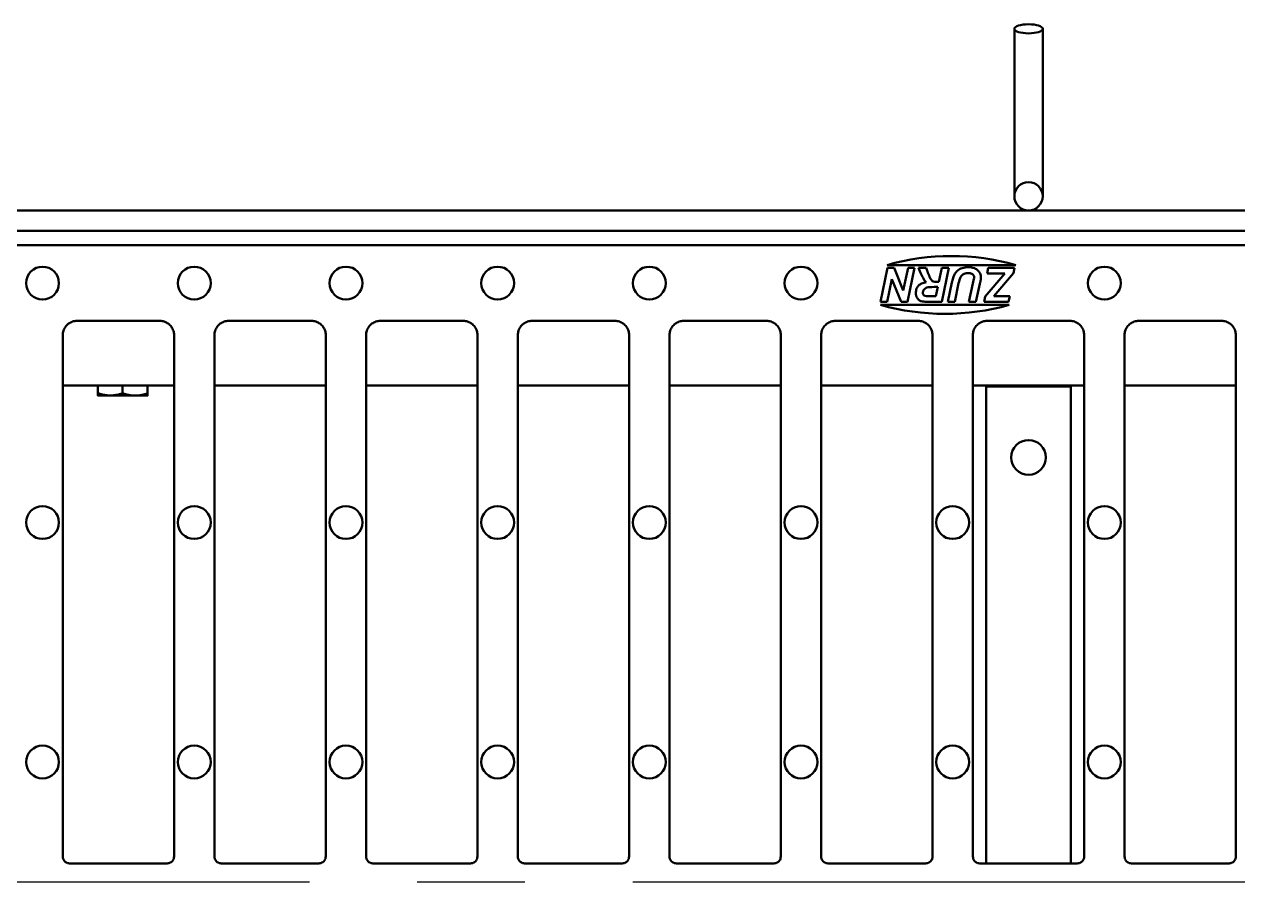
# Model space of a CAD drawing. Header units: inches. Extents: x 31 to 195, y 77 to 126.
# Drawn here: x 123.06 to 133.78, y 116.44 to 124.02 of the extents above; entities that cross this region are included whole.
import ezdxf

# ---------------------------------------------------------------- set-up
doc = ezdxf.new("R2010")
doc.units = ezdxf.units.IN
doc.header["$LTSCALE"] = 8
doc.header["$MEASUREMENT"] = 0
doc.linetypes.add('CENTER2', pattern=[1.125, 0.75, -0.125, 0.125, -0.125])
doc.layers.add('Visible (ANSI)', color=7, linetype='Continuous', lineweight=50)

msp = doc.modelspace()

# ---------------------------------------------------------------- linework, layer by layer
at = {"linetype": 'CENTER2', "ltscale": 0.952448}
msp.add_line((68.433118, 116.43908), (193.802762, 116.43908), dxfattribs=at)
at = {"layer": 'Visible (ANSI)'}
for p, q in [((131.808108, 123.398137), (131.808108, 123.97637)), ((132.058108, 123.398137), (132.058108, 123.97637)), ((131.808108, 123.398137), (131.808108, 123.162433)), ((132.058108, 123.162433), (132.058108, 123.398137)), ((131.808108, 122.50298), (131.808108, 123.162433)), ((132.058108, 122.50298), (132.058108, 123.162433)), ((131.808108, 122.50298), (131.808108, 122.49608)), ((132.058108, 122.49608), (132.058108, 122.50298)), ((191.933108, 122.37108), (71.933108, 122.37108)), ((191.933108, 122.19208), (71.933108, 122.19208)), ((141.257881, 122.06408), (122.608334, 122.06408)), ((130.682973, 121.88908), (131.820608, 121.88908)), ((130.688519, 121.86408), (130.625867, 121.56408)), ((130.745684, 121.86408), (130.688519, 121.86408)), ((130.827086, 121.662632), (130.745684, 121.86408)), ((130.869388, 121.86408), (130.827086, 121.662632)), ((130.8639, 121.56408), (130.926553, 121.86408)), ((130.926553, 121.86408), (130.869388, 121.86408)), ((131.027848, 121.86408), (130.961537, 121.86408)), ((131.167787, 121.86408), (131.141949, 121.739919)), ((131.166873, 121.56408), (131.229525, 121.86408)), ((131.229525, 121.86408), (131.167787, 121.86408)), ((131.724342, 121.814919), (131.549419, 121.611184)), ((131.577315, 121.86408), (131.566797, 121.814004)), ((131.566797, 121.814004), (131.637681, 121.814004)), ((131.810318, 121.86408), (131.577315, 121.86408)), ((131.627391, 121.614157), (131.800486, 121.816748)), ((131.800486, 121.816748), (131.810318, 121.86408)), ((130.683031, 121.56408), (130.725105, 121.764843)), ((130.725105, 121.764843), (130.806736, 121.56408)), ((131.099876, 121.694873), (131.132574, 121.694873)), ((131.132574, 121.694873), (131.115653, 121.614157)), ((131.141949, 121.739919), (131.116797, 121.739919)), ((131.255592, 121.733745), (131.220379, 121.56408)), ((131.281659, 121.56408), (131.315958, 121.728029)), ((131.442178, 121.727114), (131.406278, 121.56408)), ((131.451095, 121.767129), (131.442178, 121.727114)), ((131.468016, 121.56408), (131.50323, 121.722312)), ((131.115653, 121.614157), (131.047742, 121.614157)), ((131.549419, 121.611184), (131.540501, 121.56408)), ((131.767559, 121.614157), (131.627391, 121.614157)), ((131.757041, 121.56408), (131.767559, 121.614157)), ((130.625867, 121.56408), (130.683031, 121.56408)), ((131.760893, 121.536459), (130.626088, 121.536459)), ((130.806736, 121.56408), (130.8639, 121.56408)), ((131.033794, 121.56408), (131.166873, 121.56408)), ((131.220379, 121.56408), (131.281659, 121.56408)), ((131.406278, 121.56408), (131.468016, 121.56408)), ((131.540501, 121.56408), (131.757041, 121.56408)), ((123.526547, 121.39486), (124.259668, 121.39486)), ((124.866547, 121.39486), (125.599668, 121.39486)), ((126.206547, 121.39486), (126.939668, 121.39486)), ((127.546547, 121.39486), (128.279668, 121.39486)), ((128.886547, 121.39486), (129.619668, 121.39486)), ((130.226547, 121.39486), (130.959668, 121.39486)), ((131.566547, 121.39486), (132.299668, 121.39486)), ((132.906547, 121.39486), (133.639668, 121.39486)), ((124.384568, 120.82508), (123.401647, 120.82508)), ((123.711534, 120.82508), (123.711121, 120.756469)), ((123.930538, 120.82508), (123.930117, 120.75515)), ((124.149542, 120.82508), (124.149113, 120.75383)), ((125.724568, 120.82508), (124.741647, 120.82508)), ((127.064568, 120.82508), (126.081647, 120.82508)), ((128.404568, 120.82508), (127.421647, 120.82508)), ((129.744568, 120.82508), (128.761647, 120.82508)), ((131.084568, 120.82508), (130.101647, 120.82508)), ((132.424568, 120.82508), (131.441647, 120.82508)), ((133.764568, 120.82508), (132.781647, 120.82508)), ((123.711003, 120.736909), (123.820501, 120.73625)), ((123.820501, 120.73625), (124.039497, 120.73493)), ((124.039497, 120.73493), (124.148995, 120.734271)), ((131.558108, 116.601403), (131.558108, 120.81408)), ((131.558108, 120.81408), (132.308108, 120.81408)), ((132.308108, 120.81408), (132.308108, 116.601403)), ((123.461905, 116.601403), (124.32431, 116.601403)), ((124.801905, 116.601403), (125.66431, 116.601403)), ((126.141905, 116.601403), (127.00431, 116.601403)), ((127.481905, 116.601403), (128.34431, 116.601403)), ((128.821905, 116.601403), (129.68431, 116.601403)), ((130.161905, 116.601403), (131.02431, 116.601403)), ((131.501905, 116.601403), (132.36431, 116.601403)), ((132.841905, 116.601403), (133.70431, 116.601403))]:
    msp.add_line(p, q, dxfattribs=at)
for centre, radius in [((131.933108, 122.49608), 0.125), ((123.223108, 121.72908), 0.145), ((124.563108, 121.72908), 0.145), ((125.903108, 121.72908), 0.145), ((127.243108, 121.72908), 0.145), ((128.583108, 121.72908), 0.145), ((129.923108, 121.72908), 0.145), ((132.603108, 121.72908), 0.145), ((131.933108, 120.18908), 0.1535), ((123.223108, 119.61308), 0.145), ((124.563108, 119.61308), 0.145), ((125.903108, 119.61308), 0.145), ((127.243108, 119.61308), 0.145), ((128.583108, 119.61308), 0.145), ((129.923108, 119.61308), 0.145), ((131.263108, 119.61308), 0.145), ((132.603108, 119.61308), 0.145), ((123.223108, 117.49708), 0.145), ((124.563108, 117.49708), 0.145), ((125.903108, 117.49708), 0.145), ((127.243108, 117.49708), 0.145), ((128.583108, 117.49708), 0.145), ((129.923108, 117.49708), 0.145), ((131.263108, 117.49708), 0.145), ((132.603108, 117.49708), 0.145)]:
    msp.add_circle(centre, radius, dxfattribs=at)
for centre, start, end in [((131.25179, 119.888369), 74.1291453, 105.8708547), ((131.193491, 123.537573), 254.1696637, 285.8303363)]:
    msp.add_arc(centre, 2.08, start, end, dxfattribs=at)
msp.add_ellipse((131.933108, 123.97637), major_axis=(0.125, 0), ratio=0.321439465, dxfattribs=at)
for points, knots in [([(130.961537, 121.86408), (130.96899, 121.845214), (130.9772, 121.825522), (130.99221, 121.793039), (130.999671, 121.778006), (131.007498, 121.764614)], [-0.2732928326, -0.2732928326, -0.2732928326, -0.2732928326, -0.1181954759, -0.1181954759, 0, 0, 0, 0]), ([(131.059175, 121.784965), (131.052689, 121.799908), (131.045696, 121.816421), (131.035748, 121.841545), (131.031093, 121.853791), (131.027848, 121.86408)], [-0.2079309914, -0.2079309914, -0.2079309914, -0.2079309914, -0.082213401, -0.082213401, 0, 0, 0, 0]), ([(131.086156, 121.745864), (131.080664, 121.7497), (131.076004, 121.755169), (131.067094, 121.768081), (131.062745, 121.776719), (131.059175, 121.784965)], [-0.1192857363, -0.1192857363, -0.1192857363, -0.1192857363, -0.0684684055, -0.0684684055, 0, 0, 0, 0]), ([(131.400791, 121.869111), (131.382944, 121.869111), (131.364578, 121.867212), (131.329679, 121.856344), (131.317418, 121.84837), (131.297544, 121.832605), (131.288765, 121.822693), (131.275568, 121.799684), (131.265663, 121.778548), (131.255592, 121.733745)], [-1.333725564, -1.333725564, -1.333725564, -1.333725564, -1.028872932, -1.028872932, -0.709896457, -0.709896457, -0.349912511, -0.349912511, 0, 0, 0, 0]), ([(131.315958, 121.728029), (131.320987, 121.750336), (131.326519, 121.769659), (131.334662, 121.786527), (131.338598, 121.793622), (131.349968, 121.804345), (131.356054, 121.808842), (131.375367, 121.816121), (131.386944, 121.817434), (131.398047, 121.817434)], [-0.5827969779, -0.5827969779, -0.5827969779, -0.5827969779, -0.2718056574, -0.2718056574, -0.1570278729, -0.1570278729, -0.0845986867, -0.0845986867, 0, 0, 0, 0]), ([(131.398047, 121.817434), (131.40423, 121.817434), (131.41057, 121.817013), (131.421778, 121.81496), (131.426874, 121.813503), (131.437791, 121.808385), (131.441734, 121.804948), (131.447094, 121.799338), (131.449307, 121.796109), (131.452432, 121.788606), (131.453153, 121.784561), (131.453153, 121.780391)], [-0.1391083294, -0.1391083294, -0.1391083294, -0.1391083294, -0.112931331, -0.112931331, -0.0908946893, -0.0908946893, -0.0619318185, -0.0619318185, -0.0317741581, -0.0317741581, 0, 0, 0, 0]), ([(131.512605, 121.777419), (131.512605, 121.784019), (131.51203, 121.790601), (131.509513, 121.803184), (131.507667, 121.809106), (131.500563, 121.825029), (131.494033, 121.833905), (131.479818, 121.847306), (131.470226, 121.854845), (131.437859, 121.86695), (131.418968, 121.869111), (131.400791, 121.869111)], [-0.6218542537, -0.6218542537, -0.6218542537, -0.6218542537, -0.5232995856, -0.5232995856, -0.43023467, -0.43023467, -0.262963334, -0.262963334, -0.1385161465, -0.1385161465, 0, 0, 0, 0]), ([(131.453153, 121.780391), (131.452814, 121.777948), (131.452446, 121.7754), (131.451772, 121.77106), (131.45144, 121.769025), (131.451095, 121.767129)], [-0.03352487716, -0.03352487716, -0.03352487716, -0.03352487716, -0.01468042822, -0.01468042822, 0, 0, 0, 0]), ([(131.637681, 121.814004), (131.647807, 121.814138), (131.658524, 121.814262), (131.676207, 121.814411), (131.684536, 121.814462), (131.692102, 121.814462)], [-0.1351608595, -0.1351608595, -0.1351608595, -0.1351608595, -0.0576522062, -0.0576522062, 0, 0, 0, 0]), ([(131.692102, 121.814462), (131.694216, 121.814462), (131.700675, 121.814552), (131.709041, 121.814671), (131.717744, 121.814811), (131.724342, 121.814919)], [-0.06272125899, -0.06272125899, -0.06272125899, -0.06272125899, -0.05028394308, -0.05028394308, 0, 0, 0, 0]), ([(131.029906, 121.736489), (131.015693, 121.734669), (131.001267, 121.731283), (130.978663, 121.720952), (130.969908, 121.715229), (130.957097, 121.702391), (130.949789, 121.693666), (130.939531, 121.668606), (130.937528, 121.655754), (130.937528, 121.642739)], [-0.5555228948, -0.5555228948, -0.5555228948, -0.5555228948, -0.3539971075, -0.3539971075, -0.2062899743, -0.2062899743, -0.0991776306, -0.0991776306, 0, 0, 0, 0]), ([(130.999037, 121.643654), (130.999037, 121.647973), (130.999703, 121.652188), (131.002407, 121.660615), (131.004456, 121.664647), (131.010379, 121.673476), (131.014931, 121.678495), (131.0259, 121.685715), (131.031028, 121.688135), (131.04795, 121.693333), (131.070554, 121.694873), (131.099876, 121.694873)], [-0.6269760614, -0.6269760614, -0.6269760614, -0.6269760614, -0.5359256688, -0.5359256688, -0.440423319, -0.440423319, -0.3117794723, -0.3117794723, -0.2234325516, -0.2234325516, 0, 0, 0, 0]), ([(131.007498, 121.764614), (131.010787, 121.75918), (131.0144, 121.753862), (131.021876, 121.74448), (131.025719, 121.740274), (131.029906, 121.736489)], [-0.09142955508, -0.09142955508, -0.09142955508, -0.09142955508, -0.04301337269, -0.04301337269, 0, 0, 0, 0]), ([(131.116797, 121.739919), (131.108611, 121.739919), (131.100089, 121.740532), (131.09086, 121.743341), (131.088313, 121.744389), (131.086156, 121.745864)], [-0.07363153989, -0.07363153989, -0.07363153989, -0.07363153989, -0.01990843394, -0.01990843394, 0, 0, 0, 0]), ([(131.50323, 121.722312), (131.50485, 121.7298), (131.506883, 121.739291), (131.509256, 121.750943), (131.51038, 121.75659), (131.510775, 121.759355)], [-0.06123003914, -0.06123003914, -0.06123003914, -0.06123003914, -0.02128151175, -0.02128151175, 0, 0, 0, 0]), ([(131.510775, 121.759355), (131.511355, 121.762472), (131.511828, 121.765633), (131.512437, 121.771649), (131.512605, 121.774542), (131.512605, 121.777419)], [-0.04608087523, -0.04608087523, -0.04608087523, -0.04608087523, -0.02191844717, -0.02191844717, 0, 0, 0, 0]), ([(130.937528, 121.642739), (130.937528, 121.634583), (130.938335, 121.626394), (130.942093, 121.611287), (130.94481, 121.604447), (130.951575, 121.593213), (130.956557, 121.58616), (130.971697, 121.574201), (130.979277, 121.571172), (131.000043, 121.565302), (131.017169, 121.56408), (131.033794, 121.56408)], [-0.4283137024, -0.4283137024, -0.4283137024, -0.4283137024, -0.3366659499, -0.3366659499, -0.2534095466, -0.2534095466, -0.1893380736, -0.1893380736, -0.126680874, -0.126680874, 0, 0, 0, 0]), ([(131.0123, 121.618959), (131.009792, 121.620515), (131.007507, 121.622375), (131.003717, 121.626727), (131.00226, 121.629096), (130.999652, 121.6355), (130.999037, 121.63956), (130.999037, 121.643654)], [-0.07516078772, -0.07516078772, -0.07516078772, -0.07516078772, -0.05267236917, -0.05267236917, -0.03119385947, -0.03119385947, 0, 0, 0, 0]), ([(131.047742, 121.614157), (131.035744, 121.614157), (131.025234, 121.614854), (131.016043, 121.617262), (131.013966, 121.617986), (131.0123, 121.618959)], [-0.06423357699, -0.06423357699, -0.06423357699, -0.06423357699, -0.01470160443, -0.01470160443, 0, 0, 0, 0]), ([(123.401628, 121.270023), (123.401628, 121.283037), (123.403711, 121.296247), (123.411813, 121.321134), (123.417814, 121.332903), (123.433269, 121.354125), (123.442579, 121.36341), (123.463851, 121.378815), (123.47565, 121.384786), (123.500479, 121.392811), (123.513528, 121.39486), (123.526547, 121.39486)], [0, 0, 0, 0, 0.1229644103, 0.1229644103, 0.2459288205, 0.2459288205, 0.3688932308, 0.3688932308, 0.4918576411, 0.4918576411, 0.6148220514, 0.6148220514, 0.6148220514, 0.6148220514]), ([(124.259668, 121.39486), (124.272687, 121.39486), (124.285902, 121.39278), (124.310801, 121.384687), (124.322576, 121.378692), (124.343812, 121.363251), (124.353105, 121.353949), (124.368524, 121.332691), (124.374502, 121.320898), (124.382535, 121.296081), (124.384587, 121.283037), (124.384587, 121.270023)], [0, 0, 0, 0, 0.1229638236, 0.1229638236, 0.2459276472, 0.2459276472, 0.3688914708, 0.3688914708, 0.4918552944, 0.4918552944, 0.614819118, 0.614819118, 0.614819118, 0.614819118]), ([(124.741628, 121.270023), (124.741628, 121.283037), (124.743711, 121.296247), (124.751813, 121.321134), (124.757814, 121.332903), (124.773269, 121.354125), (124.782579, 121.36341), (124.803851, 121.378815), (124.81565, 121.384786), (124.840479, 121.392811), (124.853528, 121.39486), (124.866547, 121.39486)], [0, 0, 0, 0, 0.1229644103, 0.1229644103, 0.2459288205, 0.2459288205, 0.3688932308, 0.3688932308, 0.4918576411, 0.4918576411, 0.6148220514, 0.6148220514, 0.6148220514, 0.6148220514]), ([(125.599668, 121.39486), (125.612687, 121.39486), (125.625902, 121.39278), (125.650801, 121.384687), (125.662576, 121.378692), (125.683812, 121.363251), (125.693105, 121.353949), (125.708524, 121.332691), (125.714502, 121.320898), (125.722535, 121.296081), (125.724587, 121.283037), (125.724587, 121.270023)], [0, 0, 0, 0, 0.1229638236, 0.1229638236, 0.2459276472, 0.2459276472, 0.3688914708, 0.3688914708, 0.4918552944, 0.4918552944, 0.614819118, 0.614819118, 0.614819118, 0.614819118]), ([(126.081628, 121.270023), (126.081628, 121.283037), (126.083711, 121.296247), (126.091813, 121.321134), (126.097814, 121.332903), (126.113269, 121.354125), (126.122579, 121.36341), (126.143851, 121.378815), (126.15565, 121.384786), (126.180479, 121.392811), (126.193528, 121.39486), (126.206547, 121.39486)], [0, 0, 0, 0, 0.1229644103, 0.1229644103, 0.2459288205, 0.2459288205, 0.3688932308, 0.3688932308, 0.4918576411, 0.4918576411, 0.6148220514, 0.6148220514, 0.6148220514, 0.6148220514]), ([(126.939668, 121.39486), (126.952687, 121.39486), (126.965902, 121.39278), (126.990801, 121.384687), (127.002576, 121.378692), (127.023812, 121.363251), (127.033105, 121.353949), (127.048524, 121.332691), (127.054502, 121.320898), (127.062535, 121.296081), (127.064587, 121.283037), (127.064587, 121.270023)], [0, 0, 0, 0, 0.1229638236, 0.1229638236, 0.2459276472, 0.2459276472, 0.3688914708, 0.3688914708, 0.4918552944, 0.4918552944, 0.614819118, 0.614819118, 0.614819118, 0.614819118]), ([(127.421628, 121.270023), (127.421628, 121.283037), (127.423711, 121.296247), (127.431813, 121.321134), (127.437814, 121.332903), (127.453269, 121.354125), (127.462579, 121.36341), (127.483851, 121.378815), (127.49565, 121.384786), (127.520479, 121.392811), (127.533528, 121.39486), (127.546547, 121.39486)], [0, 0, 0, 0, 0.1229644103, 0.1229644103, 0.2459288205, 0.2459288205, 0.3688932308, 0.3688932308, 0.4918576411, 0.4918576411, 0.6148220514, 0.6148220514, 0.6148220514, 0.6148220514]), ([(128.279668, 121.39486), (128.292687, 121.39486), (128.305902, 121.39278), (128.330801, 121.384687), (128.342576, 121.378692), (128.363812, 121.363251), (128.373105, 121.353949), (128.388524, 121.332691), (128.394502, 121.320898), (128.402535, 121.296081), (128.404587, 121.283037), (128.404587, 121.270023)], [0, 0, 0, 0, 0.1229638236, 0.1229638236, 0.2459276472, 0.2459276472, 0.3688914708, 0.3688914708, 0.4918552944, 0.4918552944, 0.614819118, 0.614819118, 0.614819118, 0.614819118]), ([(128.761628, 121.270023), (128.761628, 121.283037), (128.763711, 121.296247), (128.771813, 121.321134), (128.777814, 121.332903), (128.793269, 121.354125), (128.802579, 121.36341), (128.823851, 121.378815), (128.83565, 121.384786), (128.860479, 121.392811), (128.873528, 121.39486), (128.886547, 121.39486)], [0, 0, 0, 0, 0.1229644103, 0.1229644103, 0.2459288205, 0.2459288205, 0.3688932308, 0.3688932308, 0.4918576411, 0.4918576411, 0.6148220514, 0.6148220514, 0.6148220514, 0.6148220514]), ([(129.619668, 121.39486), (129.632687, 121.39486), (129.645902, 121.39278), (129.670801, 121.384687), (129.682576, 121.378692), (129.703812, 121.363251), (129.713105, 121.353949), (129.728524, 121.332691), (129.734502, 121.320898), (129.742535, 121.296081), (129.744587, 121.283037), (129.744587, 121.270023)], [0, 0, 0, 0, 0.1229638236, 0.1229638236, 0.2459276472, 0.2459276472, 0.3688914708, 0.3688914708, 0.4918552944, 0.4918552944, 0.614819118, 0.614819118, 0.614819118, 0.614819118]), ([(130.101628, 121.270023), (130.101628, 121.283037), (130.103711, 121.296247), (130.111813, 121.321134), (130.117814, 121.332903), (130.133269, 121.354125), (130.142579, 121.36341), (130.163851, 121.378815), (130.17565, 121.384786), (130.200479, 121.392811), (130.213528, 121.39486), (130.226547, 121.39486)], [0, 0, 0, 0, 0.1229644103, 0.1229644103, 0.2459288205, 0.2459288205, 0.3688932308, 0.3688932308, 0.4918576411, 0.4918576411, 0.6148220514, 0.6148220514, 0.6148220514, 0.6148220514]), ([(130.959668, 121.39486), (130.972687, 121.39486), (130.985902, 121.39278), (131.010801, 121.384687), (131.022576, 121.378692), (131.043812, 121.363251), (131.053105, 121.353949), (131.068524, 121.332691), (131.074502, 121.320898), (131.082535, 121.296081), (131.084587, 121.283037), (131.084587, 121.270023)], [0, 0, 0, 0, 0.1229638236, 0.1229638236, 0.2459276472, 0.2459276472, 0.3688914708, 0.3688914708, 0.4918552944, 0.4918552944, 0.614819118, 0.614819118, 0.614819118, 0.614819118]), ([(131.441628, 121.270023), (131.441628, 121.283037), (131.443711, 121.296247), (131.451813, 121.321134), (131.457814, 121.332903), (131.473269, 121.354125), (131.482579, 121.36341), (131.503851, 121.378815), (131.51565, 121.384786), (131.540479, 121.392811), (131.553528, 121.39486), (131.566547, 121.39486)], [0, 0, 0, 0, 0.1229644103, 0.1229644103, 0.2459288205, 0.2459288205, 0.3688932308, 0.3688932308, 0.4918576411, 0.4918576411, 0.6148220514, 0.6148220514, 0.6148220514, 0.6148220514]), ([(132.424587, 121.270023), (132.424587, 121.283037), (132.422504, 121.296247), (132.414402, 121.321134), (132.408401, 121.332903), (132.392946, 121.354125), (132.383636, 121.36341), (132.362364, 121.378815), (132.350565, 121.384786), (132.325736, 121.392811), (132.312687, 121.39486), (132.299668, 121.39486)], [0, 0, 0, 0, 0.1229644103, 0.1229644103, 0.2459288205, 0.2459288205, 0.3688932308, 0.3688932308, 0.4918576411, 0.4918576411, 0.6148220514, 0.6148220514, 0.6148220514, 0.6148220514]), ([(132.906547, 121.39486), (132.893528, 121.39486), (132.880313, 121.39278), (132.855414, 121.384687), (132.843639, 121.378692), (132.822403, 121.363251), (132.81311, 121.353949), (132.797692, 121.332691), (132.791713, 121.320898), (132.78368, 121.296081), (132.781628, 121.283037), (132.781628, 121.270023)], [0, 0, 0, 0, 0.1229638236, 0.1229638236, 0.2459276472, 0.2459276472, 0.3688914708, 0.3688914708, 0.4918552944, 0.4918552944, 0.614819118, 0.614819118, 0.614819118, 0.614819118]), ([(133.764587, 121.270023), (133.764587, 121.283037), (133.762504, 121.296247), (133.754402, 121.321134), (133.748401, 121.332903), (133.732946, 121.354125), (133.723636, 121.36341), (133.702364, 121.378815), (133.690565, 121.384786), (133.665736, 121.392811), (133.652687, 121.39486), (133.639668, 121.39486)], [0, 0, 0, 0, 0.1229644103, 0.1229644103, 0.2459288205, 0.2459288205, 0.3688932308, 0.3688932308, 0.4918576411, 0.4918576411, 0.6148220514, 0.6148220514, 0.6148220514, 0.6148220514]), ([(123.401989, 116.661344), (123.401985, 116.96859), (123.401972, 117.275836), (123.401934, 117.890327), (123.401908, 118.197573), (123.401845, 118.812064), (123.401809, 119.119309), (123.40174, 119.733799), (123.401706, 120.041044), (123.401654, 120.655534), (123.401637, 120.962779), (123.401628, 121.270023)], [0, 0, 0, 0, 2.341208651, 2.341208651, 4.682417301, 4.682417301, 7.023625952, 7.023625952, 9.364834602, 9.364834602, 11.706043253, 11.706043253, 11.706043253, 11.706043253]), ([(124.384226, 116.661344), (124.384231, 116.96859), (124.384243, 117.275836), (124.384282, 117.890327), (124.384307, 118.197573), (124.38437, 118.812064), (124.384406, 119.119309), (124.384476, 119.733799), (124.38451, 120.041044), (124.384561, 120.655534), (124.384578, 120.962779), (124.384587, 121.270023)], [-11.706043253, -11.706043253, -11.706043253, -11.706043253, -9.364834602, -9.364834602, -7.023625952, -7.023625952, -4.682417301, -4.682417301, -2.341208651, -2.341208651, 0, 0, 0, 0]), ([(124.741989, 116.661344), (124.741985, 116.96859), (124.741972, 117.275836), (124.741934, 117.890327), (124.741908, 118.197573), (124.741845, 118.812064), (124.741809, 119.119309), (124.74174, 119.733799), (124.741706, 120.041044), (124.741654, 120.655534), (124.741637, 120.962779), (124.741628, 121.270023)], [0, 0, 0, 0, 2.341208651, 2.341208651, 4.682417301, 4.682417301, 7.023625952, 7.023625952, 9.364834602, 9.364834602, 11.706043253, 11.706043253, 11.706043253, 11.706043253]), ([(125.724226, 116.661344), (125.724231, 116.96859), (125.724243, 117.275836), (125.724282, 117.890327), (125.724307, 118.197573), (125.72437, 118.812064), (125.724406, 119.119309), (125.724476, 119.733799), (125.72451, 120.041044), (125.724561, 120.655534), (125.724578, 120.962779), (125.724587, 121.270023)], [-11.706043253, -11.706043253, -11.706043253, -11.706043253, -9.364834602, -9.364834602, -7.023625952, -7.023625952, -4.682417301, -4.682417301, -2.341208651, -2.341208651, 0, 0, 0, 0]), ([(126.081989, 116.661344), (126.081985, 116.96859), (126.081972, 117.275836), (126.081934, 117.890327), (126.081908, 118.197573), (126.081845, 118.812064), (126.081809, 119.119309), (126.08174, 119.733799), (126.081706, 120.041044), (126.081654, 120.655534), (126.081637, 120.962779), (126.081628, 121.270023)], [0, 0, 0, 0, 2.341208651, 2.341208651, 4.682417301, 4.682417301, 7.023625952, 7.023625952, 9.364834602, 9.364834602, 11.706043253, 11.706043253, 11.706043253, 11.706043253]), ([(127.064226, 116.661344), (127.064231, 116.96859), (127.064243, 117.275836), (127.064282, 117.890327), (127.064307, 118.197573), (127.06437, 118.812064), (127.064406, 119.119309), (127.064476, 119.733799), (127.06451, 120.041044), (127.064561, 120.655534), (127.064578, 120.962779), (127.064587, 121.270023)], [-11.706043253, -11.706043253, -11.706043253, -11.706043253, -9.364834602, -9.364834602, -7.023625952, -7.023625952, -4.682417301, -4.682417301, -2.341208651, -2.341208651, 0, 0, 0, 0]), ([(127.421989, 116.661344), (127.421985, 116.96859), (127.421972, 117.275836), (127.421934, 117.890327), (127.421908, 118.197573), (127.421845, 118.812064), (127.421809, 119.119309), (127.42174, 119.733799), (127.421706, 120.041044), (127.421654, 120.655534), (127.421637, 120.962779), (127.421628, 121.270023)], [0, 0, 0, 0, 2.341208651, 2.341208651, 4.682417301, 4.682417301, 7.023625952, 7.023625952, 9.364834602, 9.364834602, 11.706043253, 11.706043253, 11.706043253, 11.706043253]), ([(128.404226, 116.661344), (128.404231, 116.96859), (128.404243, 117.275836), (128.404282, 117.890327), (128.404307, 118.197573), (128.40437, 118.812064), (128.404406, 119.119309), (128.404476, 119.733799), (128.40451, 120.041044), (128.404561, 120.655534), (128.404578, 120.962779), (128.404587, 121.270023)], [-11.706043253, -11.706043253, -11.706043253, -11.706043253, -9.364834602, -9.364834602, -7.023625952, -7.023625952, -4.682417301, -4.682417301, -2.341208651, -2.341208651, 0, 0, 0, 0]), ([(128.761989, 116.661344), (128.761985, 116.96859), (128.761972, 117.275836), (128.761934, 117.890327), (128.761908, 118.197573), (128.761845, 118.812064), (128.761809, 119.119309), (128.76174, 119.733799), (128.761706, 120.041044), (128.761654, 120.655534), (128.761637, 120.962779), (128.761628, 121.270023)], [0, 0, 0, 0, 2.341208651, 2.341208651, 4.682417301, 4.682417301, 7.023625952, 7.023625952, 9.364834602, 9.364834602, 11.706043253, 11.706043253, 11.706043253, 11.706043253]), ([(129.744226, 116.661344), (129.744231, 116.96859), (129.744243, 117.275836), (129.744282, 117.890327), (129.744307, 118.197573), (129.74437, 118.812064), (129.744406, 119.119309), (129.744476, 119.733799), (129.74451, 120.041044), (129.744561, 120.655534), (129.744578, 120.962779), (129.744587, 121.270023)], [-11.706043253, -11.706043253, -11.706043253, -11.706043253, -9.364834602, -9.364834602, -7.023625952, -7.023625952, -4.682417301, -4.682417301, -2.341208651, -2.341208651, 0, 0, 0, 0]), ([(130.101989, 116.661344), (130.101985, 116.96859), (130.101972, 117.275836), (130.101934, 117.890327), (130.101908, 118.197573), (130.101845, 118.812064), (130.101809, 119.119309), (130.10174, 119.733799), (130.101706, 120.041044), (130.101654, 120.655534), (130.101637, 120.962779), (130.101628, 121.270023)], [0, 0, 0, 0, 2.341208651, 2.341208651, 4.682417301, 4.682417301, 7.023625952, 7.023625952, 9.364834602, 9.364834602, 11.706043253, 11.706043253, 11.706043253, 11.706043253]), ([(131.084226, 116.661344), (131.084231, 116.96859), (131.084243, 117.275836), (131.084282, 117.890327), (131.084307, 118.197573), (131.08437, 118.812064), (131.084406, 119.119309), (131.084476, 119.733799), (131.08451, 120.041044), (131.084561, 120.655534), (131.084578, 120.962779), (131.084587, 121.270023)], [-11.706043253, -11.706043253, -11.706043253, -11.706043253, -9.364834602, -9.364834602, -7.023625952, -7.023625952, -4.682417301, -4.682417301, -2.341208651, -2.341208651, 0, 0, 0, 0]), ([(131.441989, 116.661344), (131.441985, 116.96859), (131.441972, 117.275836), (131.441934, 117.890327), (131.441908, 118.197573), (131.441845, 118.812064), (131.441809, 119.119309), (131.44174, 119.733799), (131.441706, 120.041044), (131.441654, 120.655534), (131.441637, 120.962779), (131.441628, 121.270023)], [0, 0, 0, 0, 2.341208651, 2.341208651, 4.682417301, 4.682417301, 7.023625952, 7.023625952, 9.364834602, 9.364834602, 11.706043253, 11.706043253, 11.706043253, 11.706043253]), ([(132.424226, 116.661344), (132.424231, 116.96859), (132.424243, 117.275836), (132.424282, 117.890327), (132.424307, 118.197573), (132.42437, 118.812064), (132.424406, 119.119309), (132.424476, 119.733799), (132.42451, 120.041044), (132.424561, 120.655534), (132.424578, 120.962779), (132.424587, 121.270023)], [0, 0, 0, 0, 2.341208651, 2.341208651, 4.682417301, 4.682417301, 7.023625952, 7.023625952, 9.364834602, 9.364834602, 11.706043253, 11.706043253, 11.706043253, 11.706043253]), ([(132.781989, 116.661344), (132.781985, 116.96859), (132.781972, 117.275836), (132.781934, 117.890327), (132.781908, 118.197573), (132.781845, 118.812064), (132.781809, 119.119309), (132.78174, 119.733799), (132.781706, 120.041044), (132.781654, 120.655534), (132.781637, 120.962779), (132.781628, 121.270023)], [-11.706043253, -11.706043253, -11.706043253, -11.706043253, -9.364834602, -9.364834602, -7.023625952, -7.023625952, -4.682417301, -4.682417301, -2.341208651, -2.341208651, 0, 0, 0, 0]), ([(133.764226, 116.661344), (133.764231, 116.96859), (133.764243, 117.275836), (133.764282, 117.890327), (133.764307, 118.197573), (133.76437, 118.812064), (133.764406, 119.119309), (133.764476, 119.733799), (133.76451, 120.041044), (133.764561, 120.655534), (133.764578, 120.962779), (133.764587, 121.270023)], [0, 0, 0, 0, 2.341208651, 2.341208651, 4.682417301, 4.682417301, 7.023625952, 7.023625952, 9.364834602, 9.364834602, 11.706043253, 11.706043253, 11.706043253, 11.706043253]), ([(123.461905, 116.601403), (123.455658, 116.601403), (123.449317, 116.602403), (123.437373, 116.60629), (123.431726, 116.609169), (123.421542, 116.616583), (123.417086, 116.621049), (123.409693, 116.631254), (123.406826, 116.636915), (123.402974, 116.64883), (123.401989, 116.655094), (123.401989, 116.661344)], [0, 0, 0, 0, 0.0713971809, 0.0713971809, 0.1427943617, 0.1427943617, 0.2141915426, 0.2141915426, 0.2855887234, 0.2855887234, 0.3569859043, 0.3569859043, 0.3569859043, 0.3569859043]), ([(124.384226, 116.661344), (124.384226, 116.655094), (124.383227, 116.648751), (124.379341, 116.636802), (124.376464, 116.631152), (124.369053, 116.620964), (124.364589, 116.616506), (124.354388, 116.60911), (124.348729, 116.606242), (124.336819, 116.602388), (124.330557, 116.601403), (124.32431, 116.601403)], [0, 0, 0, 0, 0.0713970065, 0.0713970065, 0.1427940129, 0.1427940129, 0.2141910194, 0.2141910194, 0.2855880258, 0.2855880258, 0.3569850323, 0.3569850323, 0.3569850323, 0.3569850323]), ([(124.801905, 116.601403), (124.795658, 116.601403), (124.789317, 116.602403), (124.777373, 116.60629), (124.771726, 116.609169), (124.761542, 116.616583), (124.757086, 116.621049), (124.749693, 116.631254), (124.746826, 116.636915), (124.742974, 116.64883), (124.741989, 116.655094), (124.741989, 116.661344)], [0, 0, 0, 0, 0.0713971809, 0.0713971809, 0.1427943617, 0.1427943617, 0.2141915426, 0.2141915426, 0.2855887234, 0.2855887234, 0.3569859043, 0.3569859043, 0.3569859043, 0.3569859043]), ([(125.724226, 116.661344), (125.724226, 116.655094), (125.723227, 116.648751), (125.719341, 116.636802), (125.716464, 116.631152), (125.709053, 116.620964), (125.704589, 116.616506), (125.694388, 116.60911), (125.688729, 116.606242), (125.676819, 116.602388), (125.670557, 116.601403), (125.66431, 116.601403)], [0, 0, 0, 0, 0.0713970065, 0.0713970065, 0.1427940129, 0.1427940129, 0.2141910194, 0.2141910194, 0.2855880258, 0.2855880258, 0.3569850323, 0.3569850323, 0.3569850323, 0.3569850323]), ([(126.141905, 116.601403), (126.135658, 116.601403), (126.129317, 116.602403), (126.117373, 116.60629), (126.111726, 116.609169), (126.101542, 116.616583), (126.097086, 116.621049), (126.089693, 116.631254), (126.086826, 116.636915), (126.082974, 116.64883), (126.081989, 116.655094), (126.081989, 116.661344)], [0, 0, 0, 0, 0.0713971809, 0.0713971809, 0.1427943617, 0.1427943617, 0.2141915426, 0.2141915426, 0.2855887234, 0.2855887234, 0.3569859043, 0.3569859043, 0.3569859043, 0.3569859043]), ([(127.064226, 116.661344), (127.064226, 116.655094), (127.063227, 116.648751), (127.059341, 116.636802), (127.056464, 116.631152), (127.049053, 116.620964), (127.044589, 116.616506), (127.034388, 116.60911), (127.028729, 116.606242), (127.016819, 116.602388), (127.010557, 116.601403), (127.00431, 116.601403)], [0, 0, 0, 0, 0.0713970065, 0.0713970065, 0.1427940129, 0.1427940129, 0.2141910194, 0.2141910194, 0.2855880258, 0.2855880258, 0.3569850323, 0.3569850323, 0.3569850323, 0.3569850323]), ([(127.481905, 116.601403), (127.475658, 116.601403), (127.469317, 116.602403), (127.457373, 116.60629), (127.451726, 116.609169), (127.441542, 116.616583), (127.437086, 116.621049), (127.429693, 116.631254), (127.426826, 116.636915), (127.422974, 116.64883), (127.421989, 116.655094), (127.421989, 116.661344)], [0, 0, 0, 0, 0.0713971809, 0.0713971809, 0.1427943617, 0.1427943617, 0.2141915426, 0.2141915426, 0.2855887234, 0.2855887234, 0.3569859043, 0.3569859043, 0.3569859043, 0.3569859043]), ([(128.404226, 116.661344), (128.404226, 116.655094), (128.403227, 116.648751), (128.399341, 116.636802), (128.396464, 116.631152), (128.389053, 116.620964), (128.384589, 116.616506), (128.374388, 116.60911), (128.368729, 116.606242), (128.356819, 116.602388), (128.350557, 116.601403), (128.34431, 116.601403)], [0, 0, 0, 0, 0.0713970065, 0.0713970065, 0.1427940129, 0.1427940129, 0.2141910194, 0.2141910194, 0.2855880258, 0.2855880258, 0.3569850323, 0.3569850323, 0.3569850323, 0.3569850323]), ([(128.821905, 116.601403), (128.815658, 116.601403), (128.809317, 116.602403), (128.797373, 116.60629), (128.791726, 116.609169), (128.781542, 116.616583), (128.777086, 116.621049), (128.769693, 116.631254), (128.766826, 116.636915), (128.762974, 116.64883), (128.761989, 116.655094), (128.761989, 116.661344)], [0, 0, 0, 0, 0.0713971809, 0.0713971809, 0.1427943617, 0.1427943617, 0.2141915426, 0.2141915426, 0.2855887234, 0.2855887234, 0.3569859043, 0.3569859043, 0.3569859043, 0.3569859043]), ([(129.744226, 116.661344), (129.744226, 116.655094), (129.743227, 116.648751), (129.739341, 116.636802), (129.736464, 116.631152), (129.729053, 116.620964), (129.724589, 116.616506), (129.714388, 116.60911), (129.708729, 116.606242), (129.696819, 116.602388), (129.690557, 116.601403), (129.68431, 116.601403)], [0, 0, 0, 0, 0.0713970065, 0.0713970065, 0.1427940129, 0.1427940129, 0.2141910194, 0.2141910194, 0.2855880258, 0.2855880258, 0.3569850323, 0.3569850323, 0.3569850323, 0.3569850323]), ([(130.161905, 116.601403), (130.155658, 116.601403), (130.149317, 116.602403), (130.137373, 116.60629), (130.131726, 116.609169), (130.121542, 116.616583), (130.117086, 116.621049), (130.109693, 116.631254), (130.106826, 116.636915), (130.102974, 116.64883), (130.101989, 116.655094), (130.101989, 116.661344)], [0, 0, 0, 0, 0.0713971809, 0.0713971809, 0.1427943617, 0.1427943617, 0.2141915426, 0.2141915426, 0.2855887234, 0.2855887234, 0.3569859043, 0.3569859043, 0.3569859043, 0.3569859043]), ([(131.084226, 116.661344), (131.084226, 116.655094), (131.083227, 116.648751), (131.079341, 116.636802), (131.076464, 116.631152), (131.069053, 116.620964), (131.064589, 116.616506), (131.054388, 116.60911), (131.048729, 116.606242), (131.036819, 116.602388), (131.030557, 116.601403), (131.02431, 116.601403)], [0, 0, 0, 0, 0.0713970065, 0.0713970065, 0.1427940129, 0.1427940129, 0.2141910194, 0.2141910194, 0.2855880258, 0.2855880258, 0.3569850323, 0.3569850323, 0.3569850323, 0.3569850323]), ([(131.501905, 116.601403), (131.495658, 116.601403), (131.489317, 116.602403), (131.477373, 116.60629), (131.471726, 116.609169), (131.461542, 116.616583), (131.457086, 116.621049), (131.449693, 116.631254), (131.446826, 116.636915), (131.442974, 116.64883), (131.441989, 116.655094), (131.441989, 116.661344)], [0, 0, 0, 0, 0.0713971809, 0.0713971809, 0.1427943617, 0.1427943617, 0.2141915426, 0.2141915426, 0.2855887234, 0.2855887234, 0.3569859043, 0.3569859043, 0.3569859043, 0.3569859043]), ([(132.36431, 116.601403), (132.370558, 116.601403), (132.376898, 116.602403), (132.388842, 116.60629), (132.394489, 116.609169), (132.404673, 116.616583), (132.409129, 116.621049), (132.416522, 116.631254), (132.419389, 116.636915), (132.423242, 116.64883), (132.424226, 116.655094), (132.424226, 116.661344)], [0, 0, 0, 0, 0.0713971809, 0.0713971809, 0.1427943617, 0.1427943617, 0.2141915426, 0.2141915426, 0.2855887234, 0.2855887234, 0.3569859043, 0.3569859043, 0.3569859043, 0.3569859043]), ([(132.781989, 116.661344), (132.781989, 116.655094), (132.782988, 116.648751), (132.786874, 116.636802), (132.789752, 116.631152), (132.797163, 116.620964), (132.801627, 116.616506), (132.811827, 116.60911), (132.817486, 116.606242), (132.829397, 116.602388), (132.835658, 116.601403), (132.841905, 116.601403)], [0, 0, 0, 0, 0.0713970065, 0.0713970065, 0.1427940129, 0.1427940129, 0.2141910194, 0.2141910194, 0.2855880258, 0.2855880258, 0.3569850323, 0.3569850323, 0.3569850323, 0.3569850323]), ([(133.70431, 116.601403), (133.710558, 116.601403), (133.716898, 116.602403), (133.728842, 116.60629), (133.734489, 116.609169), (133.744673, 116.616583), (133.749129, 116.621049), (133.756522, 116.631254), (133.759389, 116.636915), (133.763242, 116.64883), (133.764226, 116.655094), (133.764226, 116.661344)], [0, 0, 0, 0, 0.0713971809, 0.0713971809, 0.1427943617, 0.1427943617, 0.2141915426, 0.2141915426, 0.2855887234, 0.2855887234, 0.3569859043, 0.3569859043, 0.3569859043, 0.3569859043])]:
    msp.add_open_spline(points, degree=3, knots=knots, dxfattribs=at)
for points in [[(123.711003, 120.736909), (123.711003, 120.736909), (123.711121, 120.756469)], [(123.711121, 120.756469), (123.769683, 120.736556), (123.820501, 120.73625)], [(123.820501, 120.73625), (123.871319, 120.735943), (123.930117, 120.75515)], [(123.930117, 120.75515), (123.988679, 120.735236), (124.039497, 120.73493)], [(124.039497, 120.73493), (124.090315, 120.734624), (124.149113, 120.75383)], [(124.149113, 120.75383), (124.148995, 120.734271), (124.148995, 120.734271)]]:
    msp.add_rational_spline(points, [1, 1.0379548493, 1], degree=2, dxfattribs=at)

doc.saveas('drawing.dxf')
